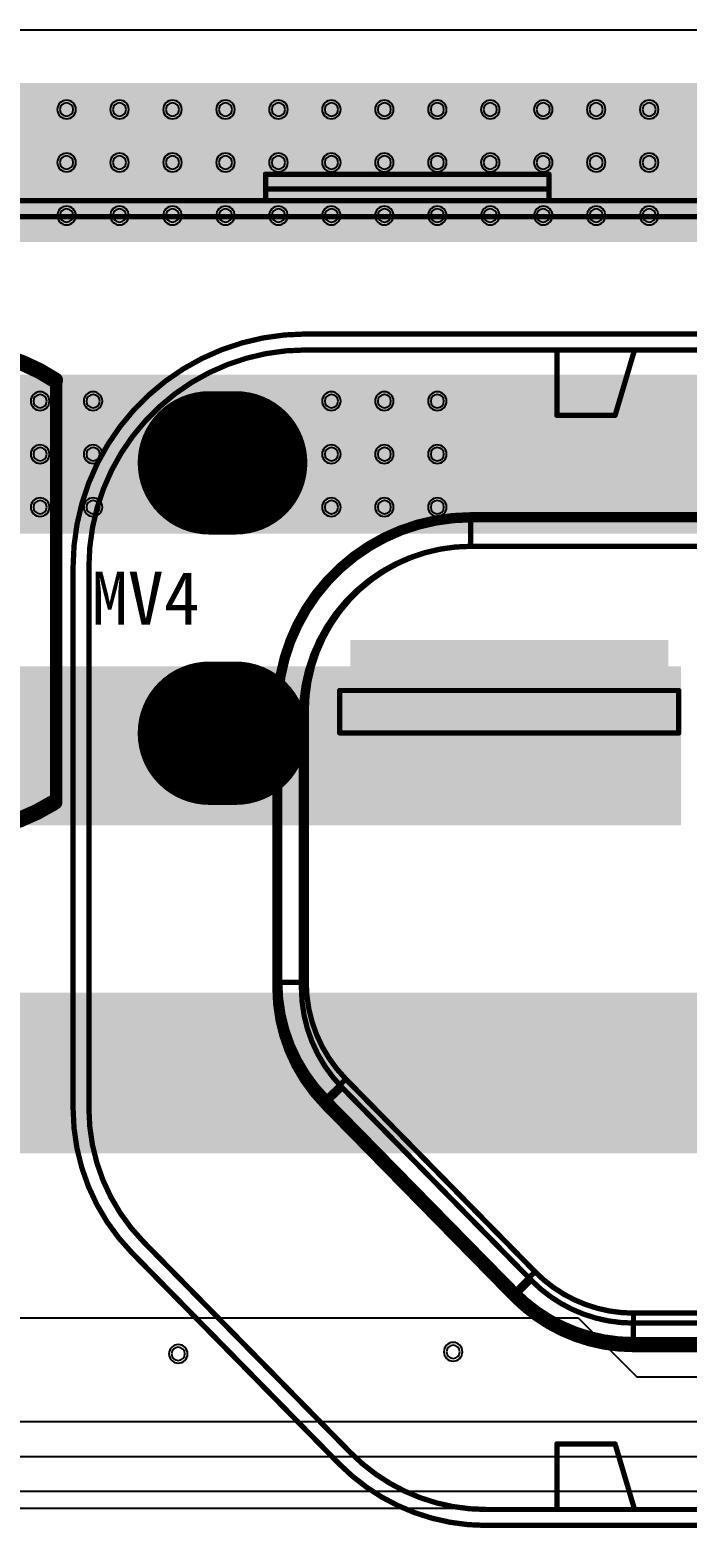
# Model space of a CAD drawing. Header units: inches. Extents: x 32166 to 34772, y 2386 to 4229.
# Drawn here: x 33624.6 to 33678.2, y 3883.4 to 4005.5 of the extents above; entities that cross this region are included whole.
import ezdxf

# ---------------------------------------------------------------- set-up
doc = ezdxf.new("R2010")
doc.units = ezdxf.units.IN
doc.header["$LTSCALE"] = 0.64311
doc.header["$MEASUREMENT"] = 0
for name, color, linetype in [('KEEPOUTLAYER', 6, 'CONTINUOUS'), ('MULTILAYER', 9, 'CONTINUOUS'), ('TOPLAYER', 1, 'CONTINUOUS'), ('TOPOVERLAY', 2, 'CONTINUOUS'), ('TOPSOLDER', 216, 'CONTINUOUS')]:
    doc.layers.add(name, color=color, linetype=linetype)
doc.styles.get("Standard").update_dxf_attribs({"font": 'txt', "width": 0.8})

msp = doc.modelspace()

# ---------------------------------------------------------------- linework, layer by layer
at = {"layer": 'KEEPOUTLAYER'}
msp.add_line((32893.17, 4005.45), (34340.37, 4005.45), dxfattribs=at)
at = {"layer": 'MULTILAYER', "const_width": 10.8}
for points in [[(33639.21, 3970.18), (33641.37, 3970.18)], [(33639.21, 3948.15), (33641.37, 3948.15)]]:
    msp.add_lwpolyline(points, dxfattribs=at)
at = {"layer": 'MULTILAYER', "const_width": 5.4}
for points in [[(33641.91, 3970.18, 1), (33636.51, 3970.18, 1)], [(33644.07, 3970.18, 1), (33638.67, 3970.18, 1)], [(33641.91, 3948.15, 1), (33636.51, 3948.15, 1)], [(33644.07, 3948.15, 1), (33638.67, 3948.15, 1)]]:
    msp.add_lwpolyline(points, format="xyb", close=True, dxfattribs=at)
at = {"layer": 'MULTILAYER'}
for centre, start, end in [((33627.57, 3998.97), 0, 180), ((33627.57, 3998.97), 180, 0), ((33631.89, 3998.97), 0, 180), ((33631.89, 3998.97), 180, 0), ((33636.21, 3998.97), 0, 180), ((33636.21, 3998.97), 180, 0), ((33640.53, 3998.97), 0, 180), ((33640.53, 3998.97), 180, 0), ((33644.85, 3998.97), 0, 180), ((33644.85, 3998.97), 180, 0), ((33649.17, 3998.97), 0, 180), ((33649.17, 3998.97), 180, 0), ((33653.49, 3998.97), 0, 180), ((33653.49, 3998.97), 180, 0), ((33657.81, 3998.97), 0, 180), ((33657.81, 3998.97), 180, 0), ((33662.13, 3998.97), 0, 180), ((33662.13, 3998.97), 180, 0), ((33666.45, 3998.97), 0, 180), ((33666.45, 3998.97), 180, 0), ((33670.77, 3998.97), 0, 180), ((33670.77, 3998.97), 180, 0), ((33675.09, 3998.97), 0, 180), ((33675.09, 3998.97), 180, 0), ((33627.57, 3994.65), 0, 180), ((33631.89, 3994.65), 0, 180), ((33636.21, 3994.65), 0, 180), ((33640.53, 3994.65), 0, 180), ((33644.85, 3994.65), 0, 180), ((33649.17, 3994.65), 0, 180), ((33653.49, 3994.65), 0, 180), ((33657.81, 3994.65), 0, 180), ((33662.13, 3994.65), 0, 180), ((33666.45, 3994.65), 0, 180), ((33670.77, 3994.65), 0, 180), ((33675.09, 3994.65), 0, 180), ((33627.57, 3994.65), 180, 0), ((33631.89, 3994.65), 180, 0), ((33636.21, 3994.65), 180, 0), ((33640.53, 3994.65), 180, 0), ((33644.85, 3994.65), 180, 0), ((33649.17, 3994.65), 180, 0), ((33653.49, 3994.65), 180, 0), ((33657.81, 3994.65), 180, 0), ((33662.13, 3994.65), 180, 0), ((33666.45, 3994.65), 180, 0), ((33670.77, 3994.65), 180, 0), ((33675.09, 3994.65), 180, 0), ((33627.57, 3990.33), 0, 180), ((33627.57, 3990.33), 180, 0), ((33631.89, 3990.33), 0, 180), ((33631.89, 3990.33), 180, 0), ((33636.21, 3990.33), 0, 180), ((33636.21, 3990.33), 180, 0), ((33640.53, 3990.33), 0, 180), ((33640.53, 3990.33), 180, 0), ((33644.85, 3990.33), 0, 180), ((33644.85, 3990.33), 180, 0), ((33649.17, 3990.33), 0, 180), ((33649.17, 3990.33), 180, 0), ((33653.49, 3990.33), 0, 180), ((33653.49, 3990.33), 180, 0), ((33657.81, 3990.33), 0, 180), ((33657.81, 3990.33), 180, 0), ((33662.13, 3990.33), 0, 180), ((33662.13, 3990.33), 180, 0), ((33666.45, 3990.33), 0, 180), ((33666.45, 3990.33), 180, 0), ((33670.77, 3990.33), 0, 180), ((33670.77, 3990.33), 180, 0), ((33675.09, 3990.33), 0, 180), ((33675.09, 3990.33), 180, 0), ((33625.41, 3975.21), 0, 180), ((33629.73, 3975.21), 0, 180), ((33649.17, 3975.21), 0, 180), ((33653.49, 3975.21), 0, 180), ((33657.81, 3975.21), 0, 180), ((33625.41, 3975.21), 180, 0), ((33629.73, 3975.21), 180, 0), ((33649.17, 3975.21), 180, 0), ((33653.49, 3975.21), 180, 0), ((33657.81, 3975.21), 180, 0), ((33625.41, 3970.89), 0, 180), ((33625.41, 3970.89), 180, 0), ((33629.73, 3970.89), 0, 180), ((33629.73, 3970.89), 180, 0), ((33649.17, 3970.89), 0, 180), ((33649.17, 3970.89), 180, 0), ((33653.49, 3970.89), 0, 180), ((33653.49, 3970.89), 180, 0), ((33657.81, 3970.89), 0, 180), ((33657.81, 3970.89), 180, 0), ((33625.41, 3966.57), 0, 180), ((33629.73, 3966.57), 0, 180), ((33649.17, 3966.57), 0, 180), ((33653.49, 3966.57), 0, 180), ((33657.81, 3966.57), 0, 180), ((33625.41, 3966.57), 180, 0), ((33629.73, 3966.57), 180, 0), ((33649.17, 3966.57), 180, 0), ((33653.49, 3966.57), 180, 0), ((33657.81, 3966.57), 180, 0), ((33636.68, 3897.58), 0, 180), ((33636.68, 3897.58), 180, 0), ((33659.1, 3897.75), 0, 180), ((33659.1, 3897.75), 180, 0)]:
    msp.add_arc(centre, 0.54, start, end, dxfattribs=at)
msp.add_solid([(33676.2, 3955.3), (33651.15, 3955.3), (33676.2, 3944.5), (33651.15, 3944.5)], dxfattribs=at)
at = {"layer": 'TOPLAYER'}
for p, q in [((33561.9, 3900.52), (33669.3, 3900.52)), ((33669.3, 3900.52), (33674.09, 3895.72)), ((33674.09, 3895.72), (33712.5, 3895.72)), ((33714.57, 3892.04), (33593.7, 3892.04)), ((33577.94, 3889.21), (33715.75, 3889.21)), ((33603.14, 3886.38), (33715.75, 3886.38)), ((33743.98, 3884.97), (33602.96, 3884.97))]:
    msp.add_line(p, q, dxfattribs=at)
at = {"layer": 'TOPLAYER', "const_width": 10.8}
for points in [[(33639.21, 3970.18), (33641.37, 3970.18)], [(33639.21, 3948.15), (33641.37, 3948.15)]]:
    msp.add_lwpolyline(points, dxfattribs=at)
at = {"layer": 'TOPLAYER', "const_width": 5.4}
for points in [[(33641.91, 3970.18, 1), (33636.51, 3970.18, 1)], [(33644.07, 3970.18, 1), (33638.67, 3970.18, 1)], [(33641.91, 3948.15, 1), (33636.51, 3948.15, 1)], [(33644.07, 3948.15, 1), (33638.67, 3948.15, 1)]]:
    msp.add_lwpolyline(points, format="xyb", close=True, dxfattribs=at)
at = {"layer": 'TOPLAYER'}
for centre, start, end in [((33627.57, 3998.97), 0, 180), ((33627.57, 3998.97), 180, 0), ((33631.89, 3998.97), 0, 180), ((33631.89, 3998.97), 180, 0), ((33636.21, 3998.97), 0, 180), ((33636.21, 3998.97), 180, 0), ((33640.53, 3998.97), 0, 180), ((33640.53, 3998.97), 180, 0), ((33644.85, 3998.97), 0, 180), ((33644.85, 3998.97), 180, 0), ((33649.17, 3998.97), 0, 180), ((33649.17, 3998.97), 180, 0), ((33653.49, 3998.97), 0, 180), ((33653.49, 3998.97), 180, 0), ((33657.81, 3998.97), 0, 180), ((33657.81, 3998.97), 180, 0), ((33662.13, 3998.97), 0, 180), ((33662.13, 3998.97), 180, 0), ((33666.45, 3998.97), 0, 180), ((33666.45, 3998.97), 180, 0), ((33670.77, 3998.97), 0, 180), ((33670.77, 3998.97), 180, 0), ((33675.09, 3998.97), 0, 180), ((33675.09, 3998.97), 180, 0), ((33627.57, 3994.65), 0, 180), ((33631.89, 3994.65), 0, 180), ((33636.21, 3994.65), 0, 180), ((33640.53, 3994.65), 0, 180), ((33644.85, 3994.65), 0, 180), ((33649.17, 3994.65), 0, 180), ((33653.49, 3994.65), 0, 180), ((33657.81, 3994.65), 0, 180), ((33662.13, 3994.65), 0, 180), ((33666.45, 3994.65), 0, 180), ((33670.77, 3994.65), 0, 180), ((33675.09, 3994.65), 0, 180), ((33627.57, 3994.65), 180, 0), ((33631.89, 3994.65), 180, 0), ((33636.21, 3994.65), 180, 0), ((33640.53, 3994.65), 180, 0), ((33644.85, 3994.65), 180, 0), ((33649.17, 3994.65), 180, 0), ((33653.49, 3994.65), 180, 0), ((33657.81, 3994.65), 180, 0), ((33662.13, 3994.65), 180, 0), ((33666.45, 3994.65), 180, 0), ((33670.77, 3994.65), 180, 0), ((33675.09, 3994.65), 180, 0), ((33627.57, 3990.33), 0, 180), ((33627.57, 3990.33), 180, 0), ((33631.89, 3990.33), 0, 180), ((33631.89, 3990.33), 180, 0), ((33636.21, 3990.33), 0, 180), ((33636.21, 3990.33), 180, 0), ((33640.53, 3990.33), 0, 180), ((33640.53, 3990.33), 180, 0), ((33644.85, 3990.33), 0, 180), ((33644.85, 3990.33), 180, 0), ((33649.17, 3990.33), 0, 180), ((33649.17, 3990.33), 180, 0), ((33653.49, 3990.33), 0, 180), ((33653.49, 3990.33), 180, 0), ((33657.81, 3990.33), 0, 180), ((33657.81, 3990.33), 180, 0), ((33662.13, 3990.33), 0, 180), ((33662.13, 3990.33), 180, 0), ((33666.45, 3990.33), 0, 180), ((33666.45, 3990.33), 180, 0), ((33670.77, 3990.33), 0, 180), ((33670.77, 3990.33), 180, 0), ((33675.09, 3990.33), 0, 180), ((33675.09, 3990.33), 180, 0), ((33625.41, 3975.21), 0, 180), ((33629.73, 3975.21), 0, 180), ((33649.17, 3975.21), 0, 180), ((33653.49, 3975.21), 0, 180), ((33657.81, 3975.21), 0, 180), ((33625.41, 3975.21), 180, 0), ((33629.73, 3975.21), 180, 0), ((33649.17, 3975.21), 180, 0), ((33653.49, 3975.21), 180, 0), ((33657.81, 3975.21), 180, 0), ((33625.41, 3970.89), 0, 180), ((33625.41, 3970.89), 180, 0), ((33629.73, 3970.89), 0, 180), ((33629.73, 3970.89), 180, 0), ((33649.17, 3970.89), 0, 180), ((33649.17, 3970.89), 180, 0), ((33653.49, 3970.89), 0, 180), ((33653.49, 3970.89), 180, 0), ((33657.81, 3970.89), 0, 180), ((33657.81, 3970.89), 180, 0), ((33625.41, 3966.57), 0, 180), ((33629.73, 3966.57), 0, 180), ((33649.17, 3966.57), 0, 180), ((33653.49, 3966.57), 0, 180), ((33657.81, 3966.57), 0, 180), ((33625.41, 3966.57), 180, 0), ((33629.73, 3966.57), 180, 0), ((33649.17, 3966.57), 180, 0), ((33653.49, 3966.57), 180, 0), ((33657.81, 3966.57), 180, 0), ((33636.68, 3897.58), 0, 180), ((33636.68, 3897.58), 180, 0), ((33659.1, 3897.75), 0, 180), ((33659.1, 3897.75), 180, 0)]:
    msp.add_arc(centre, 0.54, start, end, dxfattribs=at)
for points in [[(33618.93, 3988.17), (34058.1, 3988.17), (33618.93, 4001.13), (34058.1, 4001.13)], [(33519.57, 3964.41), (34104.93, 3964.41), (33519.57, 3977.37), (34104.93, 3977.37)], [(33676.2, 3955.3), (33651.15, 3955.3), (33676.2, 3944.5), (33651.15, 3944.5)], [(33599.49, 3940.65), (33677.25, 3940.65), (33599.49, 3953.61), (33677.25, 3953.61)], [(33374.42, 3913.91), (33706.84, 3913.91), (33374.42, 3927), (33706.84, 3927)]]:
    msp.add_solid(points, dxfattribs=at)
at = {"layer": 'TOPOVERLAY'}
for points, const_width in [([(33643.8, 3991.54), (33643.8, 3993.7)], 0.432), ([(33643.8, 3993.7), (33666.91, 3993.7)], 0.432), ([(33666.91, 3991.54), (33666.91, 3993.7)], 0.432), ([(33643.8, 3992.49), (33666.91, 3992.49)], 0.432), ([(33622.42, 3991.54), (33765.41, 3991.54)], 0.432), ([(33622.42, 3990.25), (33765.41, 3990.25)], 0.432), ([(33647.08, 3980.68), (33740.74, 3980.68)], 0.432), ([(33647.08, 3979.38), (33740.74, 3979.38)], 0.432), ([(33667.56, 3974.05), (33667.56, 3979.32)], 0.432), ([(33672.31, 3974.05), (33673.88, 3979.32)], 0.432), ([(33626.72, 3942.46), (33626.72, 3976.91)], 0.994), ([(33667.56, 3974.05), (33672.31, 3974.05)], 0.432), ([(33660.54, 3963.38), (33660.54, 3965.95)], 0.432), ([(33660.54, 3965.95), (33727.29, 3965.95)], 0.432), ([(33660.54, 3965.54), (33727.29, 3965.54)], 0.432), ([(33660.54, 3963.38), (33660.54, 3965.54)], 0.432), ([(33660.54, 3965.54), (33727.29, 3965.54)], 0.432), ([(33660.54, 3963.38), (33727.29, 3963.38)], 0.432), ([(33660.54, 3963.38), (33727.29, 3963.38)], 0.432), ([(33628.1, 3917.59), (33628.1, 3961.69)], 0.432), ([(33629.39, 3917.59), (33629.39, 3961.69)], 0.432), ([(33649.85, 3948.17), (33649.85, 3951.63)], 0.432), ([(33649.85, 3951.63), (33677.5, 3951.63)], 0.432), ([(33677.5, 3948.17), (33677.5, 3951.63)], 0.432), ([(33644.56, 3927.86), (33644.56, 3949.96)], 0.432), ([(33644.56, 3949.96), (33647.12, 3949.96)], 0.432), ([(33644.96, 3927.86), (33644.96, 3949.96)], 0.432), ([(33647.12, 3927.86), (33647.12, 3949.96)], 0.432), ([(33644.56, 3927.44), (33644.56, 3949.55)], 0.432), ([(33644.56, 3949.55), (33646.72, 3949.55)], 0.432), ([(33646.72, 3927.44), (33646.72, 3949.55)], 0.432), ([(33649.85, 3948.17), (33677.5, 3948.17)], 0.432), ([(33644.56, 3927.86), (33647.12, 3927.86)], 0.432), ([(33648.52, 3918.17), (33650.35, 3919.97)], 0.432), ([(33648.52, 3917.75), (33650.06, 3919.26)], 0.432), ([(33650.06, 3919.26), (33665.47, 3903.58)], 0.432), ([(33650.35, 3919.97), (33665.78, 3904.27)], 0.432), ([(33648.52, 3918.17), (33663.95, 3902.47)], 0.432), ([(33648.81, 3918.46), (33664.24, 3902.76)], 0.432), ([(33648.52, 3917.75), (33663.93, 3902.06)], 0.432), ([(33633.85, 3906.7), (33650.71, 3889.55)], 0.432), ([(33632.92, 3905.8), (33649.78, 3888.64)], 0.432), ([(33663.93, 3902.06), (33665.47, 3903.58)], 0.432), ([(33663.95, 3902.47), (33665.78, 3904.27)], 0.432), ([(33673.79, 3897.93), (33673.79, 3900.09)], 0.432), ([(33673.79, 3900.09), (33714.04, 3900.09)], 0.432), ([(33673.81, 3898.34), (33673.81, 3900.9)], 0.432), ([(33673.81, 3900.9), (33714.02, 3900.9)], 0.432), ([(33673.81, 3898.74), (33714.02, 3898.74)], 0.432), ([(33673.79, 3897.93), (33714.04, 3897.93)], 0.432), ([(33673.81, 3898.34), (33714.02, 3898.34)], 0.432), ([(33667.56, 3884.96), (33667.56, 3890.24)], 0.432), ([(33667.56, 3890.24), (33672.31, 3890.24)], 0.432), ([(33672.31, 3890.24), (33673.88, 3884.96)], 0.432), ([(33661.79, 3884.9), (33726.04, 3884.9)], 0.432), ([(33661.79, 3883.6), (33726.04, 3883.6)], 0.432)]:
    msp.add_lwpolyline(points, dxfattribs=dict(at, const_width=const_width))
for points, const_width in [([(33643.69, 3993.7, 1), (33643.91, 3993.7, 1)], 0.216), ([(33643.69, 3993.7, 1), (33643.91, 3993.7, 1)], 0.216), ([(33666.81, 3993.7, 1), (33667.02, 3993.7, 1)], 0.216), ([(33666.81, 3993.7, 1), (33667.02, 3993.7, 1)], 0.216), ([(33643.69, 3992.49, 1), (33643.91, 3992.49, 1)], 0.216), ([(33666.81, 3992.49, 1), (33667.02, 3992.49, 1)], 0.216), ([(33643.69, 3991.54, 1), (33643.91, 3991.54, 1)], 0.216), ([(33666.81, 3991.54, 1), (33667.02, 3991.54, 1)], 0.216), ([(33646.98, 3980.68, 1), (33647.19, 3980.68, 1)], 0.216), ([(33646.98, 3980.68, 1), (33647.19, 3980.68, 1)], 0.216), ([(33646.98, 3979.38, 1), (33647.19, 3979.38, 1)], 0.216), ([(33646.98, 3979.38, 1), (33647.19, 3979.38, 1)], 0.216), ([(33667.45, 3979.32, 1), (33667.67, 3979.32, 1)], 0.216), ([(33673.77, 3979.32, 1), (33673.98, 3979.32, 1)], 0.216), ([(33626.64, 3977.23, 1), (33626.64, 3976.59, 1)], 0.648), ([(33626.72, 3977.16, 1), (33626.72, 3976.66, 1)], 0.497), ([(33667.45, 3974.05, 1), (33667.67, 3974.05, 1)], 0.216), ([(33667.45, 3974.05, 1), (33667.67, 3974.05, 1)], 0.216), ([(33672.21, 3974.05, 1), (33672.42, 3974.05, 1)], 0.216), ([(33672.21, 3974.05, 1), (33672.42, 3974.05, 1)], 0.216), ([(33660.43, 3965.95, 1), (33660.65, 3965.95, 1)], 0.216), ([(33660.43, 3965.95, 1), (33660.65, 3965.95, 1)], 0.216), ([(33660.43, 3965.95, 1), (33660.65, 3965.95, 1)], 0.216), ([(33660.43, 3965.54, 1), (33660.65, 3965.54, 1)], 0.216), ([(33660.43, 3965.54, 1), (33660.65, 3965.54, 1)], 0.216), ([(33660.43, 3965.54, 1), (33660.65, 3965.54, 1)], 0.216), ([(33660.43, 3965.54, 1), (33660.65, 3965.54, 1)], 0.216), ([(33660.43, 3965.54, 1), (33660.65, 3965.54, 1)], 0.216), ([(33660.43, 3963.38, 1), (33660.65, 3963.38, 1)], 0.216), ([(33660.43, 3963.38, 1), (33660.65, 3963.38, 1)], 0.216), ([(33660.43, 3963.38, 1), (33660.65, 3963.38, 1)], 0.216), ([(33660.43, 3963.38, 1), (33660.65, 3963.38, 1)], 0.216), ([(33660.43, 3963.38, 1), (33660.65, 3963.38, 1)], 0.216), ([(33660.43, 3963.38, 1), (33660.65, 3963.38, 1)], 0.216), ([(33627.99, 3961.69, 1), (33628.2, 3961.69, 1)], 0.216), ([(33627.99, 3961.69, 1), (33628.2, 3961.69, 1)], 0.216), ([(33629.28, 3961.69, 1), (33629.5, 3961.69, 1)], 0.216), ([(33629.28, 3961.69, 1), (33629.5, 3961.69, 1)], 0.216), ([(33649.74, 3951.63, 1), (33649.96, 3951.63, 1)], 0.216), ([(33649.74, 3951.63, 1), (33649.96, 3951.63, 1)], 0.216), ([(33677.39, 3951.63, 1), (33677.61, 3951.63, 1)], 0.216), ([(33677.39, 3951.63, 1), (33677.61, 3951.63, 1)], 0.216), ([(33644.45, 3949.96, 1), (33644.67, 3949.96, 1)], 0.216), ([(33644.45, 3949.96, 1), (33644.67, 3949.96, 1)], 0.216), ([(33644.45, 3949.96, 1), (33644.67, 3949.96, 1)], 0.216), ([(33644.86, 3949.96, 1), (33645.07, 3949.96, 1)], 0.216), ([(33644.86, 3949.96, 1), (33645.07, 3949.96, 1)], 0.216), ([(33647.02, 3949.96, 1), (33647.23, 3949.96, 1)], 0.216), ([(33647.02, 3949.96, 1), (33647.23, 3949.96, 1)], 0.216), ([(33647.02, 3949.96, 1), (33647.23, 3949.96, 1)], 0.216), ([(33644.45, 3949.55, 1), (33644.67, 3949.55, 1)], 0.216), ([(33644.45, 3949.55, 1), (33644.67, 3949.55, 1)], 0.216), ([(33644.45, 3949.55, 1), (33644.67, 3949.55, 1)], 0.216), ([(33646.61, 3949.55, 1), (33646.83, 3949.55, 1)], 0.216), ([(33646.61, 3949.55, 1), (33646.83, 3949.55, 1)], 0.216), ([(33646.61, 3949.55, 1), (33646.83, 3949.55, 1)], 0.216), ([(33649.74, 3948.17, 1), (33649.96, 3948.17, 1)], 0.216), ([(33649.74, 3948.17, 1), (33649.96, 3948.17, 1)], 0.216), ([(33677.39, 3948.17, 1), (33677.61, 3948.17, 1)], 0.216), ([(33677.39, 3948.17, 1), (33677.61, 3948.17, 1)], 0.216), ([(33626.45, 3942.78, 1), (33626.45, 3942.13, 1)], 0.648), ([(33626.72, 3942.71, 1), (33626.72, 3942.21, 1)], 0.497), ([(33644.45, 3927.86, 1), (33644.67, 3927.86, 1)], 0.216), ([(33644.45, 3927.86, 1), (33644.67, 3927.86, 1)], 0.216), ([(33644.45, 3927.86, 1), (33644.67, 3927.86, 1)], 0.216), ([(33644.86, 3927.86, 1), (33645.07, 3927.86, 1)], 0.216), ([(33644.86, 3927.86, 1), (33645.07, 3927.86, 1)], 0.216), ([(33647.02, 3927.86, 1), (33647.23, 3927.86, 1)], 0.216), ([(33647.02, 3927.86, 1), (33647.23, 3927.86, 1)], 0.216), ([(33647.02, 3927.86, 1), (33647.23, 3927.86, 1)], 0.216), ([(33644.45, 3927.44, 1), (33644.67, 3927.44, 1)], 0.216), ([(33644.45, 3927.44, 1), (33644.67, 3927.44, 1)], 0.216), ([(33646.61, 3927.44, 1), (33646.83, 3927.44, 1)], 0.216), ([(33646.61, 3927.44, 1), (33646.83, 3927.44, 1)], 0.216), ([(33649.95, 3919.26, 1), (33650.17, 3919.26, 1)], 0.216), ([(33649.95, 3919.26, 1), (33650.17, 3919.26, 1)], 0.216), ([(33649.95, 3919.26, 1), (33650.17, 3919.26, 1)], 0.216), ([(33650.24, 3919.97, 1), (33650.46, 3919.97, 1)], 0.216), ([(33650.24, 3919.97, 1), (33650.46, 3919.97, 1)], 0.216), ([(33650.24, 3919.97, 1), (33650.46, 3919.97, 1)], 0.216), ([(33648.41, 3918.17, 1), (33648.63, 3918.17, 1)], 0.216), ([(33648.41, 3918.17, 1), (33648.63, 3918.17, 1)], 0.216), ([(33648.41, 3918.17, 1), (33648.63, 3918.17, 1)], 0.216), ([(33648.7, 3918.46, 1), (33648.92, 3918.46, 1)], 0.216), ([(33648.7, 3918.46, 1), (33648.92, 3918.46, 1)], 0.216), ([(33627.99, 3917.59, 1), (33628.2, 3917.59, 1)], 0.216), ([(33627.99, 3917.59, 1), (33628.2, 3917.59, 1)], 0.216), ([(33629.28, 3917.59, 1), (33629.5, 3917.59, 1)], 0.216), ([(33629.28, 3917.59, 1), (33629.5, 3917.59, 1)], 0.216), ([(33648.41, 3917.75, 1), (33648.63, 3917.75, 1)], 0.216), ([(33648.41, 3917.75, 1), (33648.63, 3917.75, 1)], 0.216), ([(33648.41, 3917.75, 1), (33648.63, 3917.75, 1)], 0.216), ([(33633.74, 3906.7, 1), (33633.95, 3906.7, 1)], 0.216), ([(33633.74, 3906.7, 1), (33633.95, 3906.7, 1)], 0.216), ([(33632.81, 3905.8, 1), (33633.03, 3905.8, 1)], 0.216), ([(33632.81, 3905.8, 1), (33633.03, 3905.8, 1)], 0.216), ([(33665.36, 3903.58, 1), (33665.58, 3903.58, 1)], 0.216), ([(33665.36, 3903.58, 1), (33665.58, 3903.58, 1)], 0.216), ([(33665.36, 3903.58, 1), (33665.58, 3903.58, 1)], 0.216), ([(33665.67, 3904.27, 1), (33665.89, 3904.27, 1)], 0.216), ([(33665.67, 3904.27, 1), (33665.89, 3904.27, 1)], 0.216), ([(33665.67, 3904.27, 1), (33665.89, 3904.27, 1)], 0.216), ([(33663.84, 3902.47, 1), (33664.06, 3902.47, 1)], 0.216), ([(33663.84, 3902.47, 1), (33664.06, 3902.47, 1)], 0.216), ([(33663.84, 3902.47, 1), (33664.06, 3902.47, 1)], 0.216), ([(33664.13, 3902.76, 1), (33664.35, 3902.76, 1)], 0.216), ([(33664.13, 3902.76, 1), (33664.35, 3902.76, 1)], 0.216), ([(33663.82, 3902.06, 1), (33664.04, 3902.06, 1)], 0.216), ([(33663.82, 3902.06, 1), (33664.04, 3902.06, 1)], 0.216), ([(33663.82, 3902.06, 1), (33664.04, 3902.06, 1)], 0.216), ([(33673.68, 3900.09, 1), (33673.9, 3900.09, 1)], 0.216), ([(33673.68, 3900.09, 1), (33673.9, 3900.09, 1)], 0.216), ([(33673.68, 3900.09, 1), (33673.9, 3900.09, 1)], 0.216), ([(33673.7, 3900.9, 1), (33673.92, 3900.9, 1)], 0.216), ([(33673.7, 3900.9, 1), (33673.92, 3900.9, 1)], 0.216), ([(33673.7, 3900.9, 1), (33673.92, 3900.9, 1)], 0.216), ([(33673.7, 3898.74, 1), (33673.92, 3898.74, 1)], 0.216), ([(33673.7, 3898.74, 1), (33673.92, 3898.74, 1)], 0.216), ([(33673.68, 3897.93, 1), (33673.9, 3897.93, 1)], 0.216), ([(33673.68, 3897.93, 1), (33673.9, 3897.93, 1)], 0.216), ([(33673.68, 3897.93, 1), (33673.9, 3897.93, 1)], 0.216), ([(33673.7, 3898.34, 1), (33673.92, 3898.34, 1)], 0.216), ([(33673.7, 3898.34, 1), (33673.92, 3898.34, 1)], 0.216), ([(33673.7, 3898.34, 1), (33673.92, 3898.34, 1)], 0.216), ([(33667.45, 3890.24, 1), (33667.67, 3890.24, 1)], 0.216), ([(33667.45, 3890.24, 1), (33667.67, 3890.24, 1)], 0.216), ([(33672.21, 3890.24, 1), (33672.42, 3890.24, 1)], 0.216), ([(33672.21, 3890.24, 1), (33672.42, 3890.24, 1)], 0.216), ([(33650.6, 3889.55, 1), (33650.82, 3889.55, 1)], 0.216), ([(33650.6, 3889.55, 1), (33650.82, 3889.55, 1)], 0.216), ([(33649.68, 3888.64, 1), (33649.89, 3888.64, 1)], 0.216), ([(33649.68, 3888.64, 1), (33649.89, 3888.64, 1)], 0.216), ([(33661.68, 3884.9, 1), (33661.89, 3884.9, 1)], 0.216), ([(33661.68, 3884.9, 1), (33661.89, 3884.9, 1)], 0.216), ([(33667.45, 3884.96, 1), (33667.67, 3884.96, 1)], 0.216), ([(33673.77, 3884.96, 1), (33673.98, 3884.96, 1)], 0.216), ([(33661.68, 3883.6, 1), (33661.89, 3883.6, 1)], 0.216), ([(33661.68, 3883.6, 1), (33661.89, 3883.6, 1)], 0.216)]:
    msp.add_lwpolyline(points, format="xyb", close=True, dxfattribs=dict(at, const_width=const_width))
for points, const_width in [([(33628.1, 3961.69, -0.414214), (33647.08, 3980.68)], 0.432), ([(33609.6, 3977.1, -0.29277), (33626.64, 3976.91)], 1.3), ([(33629.39, 3961.69, -0.414214), (33647.08, 3979.38)], 0.432), ([(33644.56, 3949.96, -0.414214), (33660.54, 3965.95)], 0.432), ([(33644.56, 3949.55, -0.414214), (33660.54, 3965.54)], 0.432), ([(33644.96, 3949.96, -0.414214), (33660.54, 3965.54)], 0.432), ([(33646.72, 3949.55, -0.414214), (33660.54, 3963.38)], 0.432), ([(33647.12, 3949.96, -0.414214), (33660.54, 3963.38)], 0.432), ([(33626.45, 3942.46, -0.29277), (33609.41, 3942.65)], 1.3), ([(33648.52, 3918.17, -0.196645), (33644.56, 3927.86)], 0.432), ([(33648.81, 3918.46, -0.196645), (33644.96, 3927.86)], 0.432), ([(33650.35, 3919.97, -0.196645), (33647.12, 3927.86)], 0.432), ([(33648.52, 3917.75, -0.196645), (33644.56, 3927.44)], 0.432), ([(33650.06, 3919.26, -0.196645), (33646.72, 3927.44)], 0.432), ([(33632.92, 3905.8, -0.196645), (33628.1, 3917.59)], 0.432), ([(33633.85, 3906.7, -0.196645), (33629.39, 3917.59)], 0.432), ([(33673.79, 3900.09, -0.201181), (33665.47, 3903.58)], 0.432), ([(33673.81, 3900.9, -0.201181), (33665.78, 3904.27)], 0.432), ([(33673.81, 3898.34, -0.201181), (33663.95, 3902.47)], 0.432), ([(33673.81, 3898.74, -0.201181), (33664.24, 3902.76)], 0.432), ([(33673.79, 3897.93, -0.201181), (33663.93, 3902.06)], 0.432), ([(33661.79, 3884.9, -0.201181), (33650.71, 3889.55)], 0.432), ([(33661.79, 3883.6, -0.201181), (33649.78, 3888.64)], 0.432)]:
    msp.add_lwpolyline(points, format="xyb", dxfattribs=dict(at, const_width=const_width))
at = {"layer": 'TOPSOLDER', "const_width": 11.68}
for points in [[(33639.21, 3970.18), (33641.37, 3970.18)], [(33639.21, 3948.15), (33641.37, 3948.15)]]:
    msp.add_lwpolyline(points, dxfattribs=at)
at = {"layer": 'TOPSOLDER', "const_width": 5.84}
for points in [[(33642.13, 3970.18, 1), (33636.29, 3970.18, 1)], [(33644.29, 3970.18, 1), (33638.45, 3970.18, 1)], [(33642.13, 3948.15, 1), (33636.29, 3948.15, 1)], [(33644.29, 3948.15, 1), (33638.45, 3948.15, 1)]]:
    msp.add_lwpolyline(points, format="xyb", close=True, dxfattribs=at)
at = {"layer": 'TOPSOLDER'}
for centre, start, end in [((33627.57, 3998.97), 0, 180), ((33627.57, 3998.97), 180, 0), ((33631.89, 3998.97), 0, 180), ((33631.89, 3998.97), 180, 0), ((33636.21, 3998.97), 0, 180), ((33636.21, 3998.97), 180, 0), ((33640.53, 3998.97), 0, 180), ((33640.53, 3998.97), 180, 0), ((33644.85, 3998.97), 0, 180), ((33644.85, 3998.97), 180, 0), ((33649.17, 3998.97), 0, 180), ((33649.17, 3998.97), 180, 0), ((33653.49, 3998.97), 0, 180), ((33653.49, 3998.97), 180, 0), ((33657.81, 3998.97), 0, 180), ((33657.81, 3998.97), 180, 0), ((33662.13, 3998.97), 0, 180), ((33662.13, 3998.97), 180, 0), ((33666.45, 3998.97), 0, 180), ((33666.45, 3998.97), 180, 0), ((33670.77, 3998.97), 0, 180), ((33670.77, 3998.97), 180, 0), ((33675.09, 3998.97), 0, 180), ((33675.09, 3998.97), 180, 0), ((33627.57, 3994.65), 0, 180), ((33631.89, 3994.65), 0, 180), ((33636.21, 3994.65), 0, 180), ((33640.53, 3994.65), 0, 180), ((33644.85, 3994.65), 0, 180), ((33649.17, 3994.65), 0, 180), ((33653.49, 3994.65), 0, 180), ((33657.81, 3994.65), 0, 180), ((33662.13, 3994.65), 0, 180), ((33666.45, 3994.65), 0, 180), ((33670.77, 3994.65), 0, 180), ((33675.09, 3994.65), 0, 180), ((33627.57, 3994.65), 180, 0), ((33631.89, 3994.65), 180, 0), ((33636.21, 3994.65), 180, 0), ((33640.53, 3994.65), 180, 0), ((33644.85, 3994.65), 180, 0), ((33649.17, 3994.65), 180, 0), ((33653.49, 3994.65), 180, 0), ((33657.81, 3994.65), 180, 0), ((33662.13, 3994.65), 180, 0), ((33666.45, 3994.65), 180, 0), ((33670.77, 3994.65), 180, 0), ((33675.09, 3994.65), 180, 0), ((33627.57, 3990.33), 0, 180), ((33627.57, 3990.33), 180, 0), ((33631.89, 3990.33), 0, 180), ((33631.89, 3990.33), 180, 0), ((33636.21, 3990.33), 0, 180), ((33636.21, 3990.33), 180, 0), ((33640.53, 3990.33), 0, 180), ((33640.53, 3990.33), 180, 0), ((33644.85, 3990.33), 0, 180), ((33644.85, 3990.33), 180, 0), ((33649.17, 3990.33), 0, 180), ((33649.17, 3990.33), 180, 0), ((33653.49, 3990.33), 0, 180), ((33653.49, 3990.33), 180, 0), ((33657.81, 3990.33), 0, 180), ((33657.81, 3990.33), 180, 0), ((33662.13, 3990.33), 0, 180), ((33662.13, 3990.33), 180, 0), ((33666.45, 3990.33), 0, 180), ((33666.45, 3990.33), 180, 0), ((33670.77, 3990.33), 0, 180), ((33670.77, 3990.33), 180, 0), ((33675.09, 3990.33), 0, 180), ((33675.09, 3990.33), 180, 0), ((33625.41, 3975.21), 0, 180), ((33629.73, 3975.21), 0, 180), ((33649.17, 3975.21), 0, 180), ((33653.49, 3975.21), 0, 180), ((33657.81, 3975.21), 0, 180), ((33625.41, 3975.21), 180, 0), ((33629.73, 3975.21), 180, 0), ((33649.17, 3975.21), 180, 0), ((33653.49, 3975.21), 180, 0), ((33657.81, 3975.21), 180, 0), ((33625.41, 3970.89), 0, 180), ((33625.41, 3970.89), 180, 0), ((33629.73, 3970.89), 0, 180), ((33629.73, 3970.89), 180, 0), ((33649.17, 3970.89), 0, 180), ((33649.17, 3970.89), 180, 0), ((33653.49, 3970.89), 0, 180), ((33653.49, 3970.89), 180, 0), ((33657.81, 3970.89), 0, 180), ((33657.81, 3970.89), 180, 0), ((33625.41, 3966.57), 0, 180), ((33629.73, 3966.57), 0, 180), ((33649.17, 3966.57), 0, 180), ((33653.49, 3966.57), 0, 180), ((33657.81, 3966.57), 0, 180), ((33625.41, 3966.57), 180, 0), ((33629.73, 3966.57), 180, 0), ((33649.17, 3966.57), 180, 0), ((33653.49, 3966.57), 180, 0), ((33657.81, 3966.57), 180, 0), ((33636.68, 3897.58), 0, 180), ((33636.68, 3897.58), 180, 0), ((33659.1, 3897.75), 0, 180), ((33659.1, 3897.75), 180, 0)]:
    msp.add_arc(centre, 0.759, start, end, dxfattribs=at)
for points in [[(33618.93, 3988.17), (34058.14, 3988.17), (33618.93, 4001.13), (34058.14, 4001.13)], [(33519.57, 3964.41), (34104.93, 3964.41), (33519.57, 3977.37), (34104.93, 3977.37)], [(33676.64, 3955.74), (33650.71, 3955.74), (33676.64, 3944.06), (33650.71, 3944.06)], [(33599.49, 3940.65), (33677.68, 3940.65), (33599.49, 3953.61), (33677.68, 3953.61)], [(33374.72, 3914.82), (33706.8, 3914.82), (33374.72, 3925.88), (33706.8, 3925.88)]]:
    msp.add_solid(points, dxfattribs=at)

# ---------------------------------------------------------------- texts
at = {"layer": 'TOPOVERLAY'}
msp.add_text('MV4', height=4.32, rotation=360, dxfattribs=at).set_placement((33629.62, 3957))

doc.saveas('drawing.dxf')
